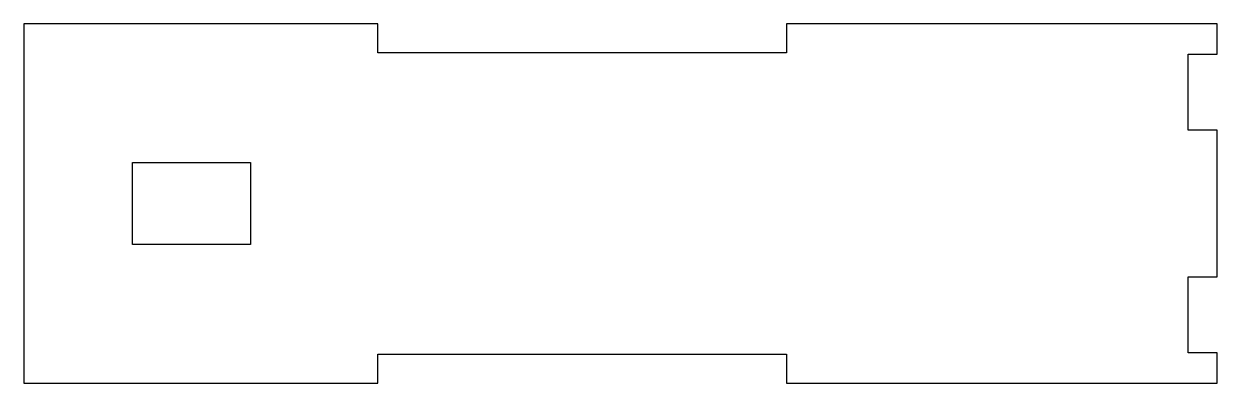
# Model space of a CAD drawing. Header units: millimetres. Extents: x -22.8 to 22.8, y -6.8 to 6.8.
import ezdxf

# ---------------------------------------------------------------- set-up
doc = ezdxf.new("R2010")
doc.units = ezdxf.units.MM
doc.layers.add('CUTOUTS', color=1, linetype='CONTINUOUS')
doc.layers.add('PERIMETER', color=5, linetype='CONTINUOUS')

msp = doc.modelspace()

# ---------------------------------------------------------------- linework, layer by layer
at = {"layer": 'CUTOUTS'}
for p, q in [((-18.611, 1.566), (-14.116, 1.566)), ((-18.611, -1.566), (-18.611, 1.566)), ((-14.116, 1.566), (-14.116, -1.566)), ((-14.116, -1.566), (-18.611, -1.566))]:
    msp.add_line(p, q, dxfattribs=at)
at = {"layer": 'PERIMETER'}
for p, q in [((-9.253, 6.843), (-22.752, 6.843)), ((-22.752, 6.843), (-22.752, -6.843)), ((-9.253, 5.743), (-9.253, 6.843)), ((22.752, 6.843), (6.336, 6.843)), ((6.336, 6.843), (6.336, 5.743)), ((22.752, 5.693), (22.752, 6.843)), ((6.336, 5.743), (-9.253, 5.743)), ((21.652, 2.794), (21.652, 5.693)), ((21.652, 5.693), (22.752, 5.693)), ((22.752, 2.794), (21.652, 2.794)), ((22.752, -2.794), (22.752, 2.794)), ((21.652, -5.693), (21.652, -2.794)), ((21.652, -2.794), (22.752, -2.794)), ((-9.253, -6.843), (-9.253, -5.743)), ((-9.253, -5.743), (6.336, -5.743)), ((6.336, -5.743), (6.336, -6.843)), ((22.752, -5.693), (21.652, -5.693)), ((22.752, -6.843), (22.752, -5.693)), ((-22.752, -6.843), (-9.253, -6.843)), ((6.336, -6.843), (22.752, -6.843))]:
    msp.add_line(p, q, dxfattribs=at)

doc.saveas('drawing.dxf')
